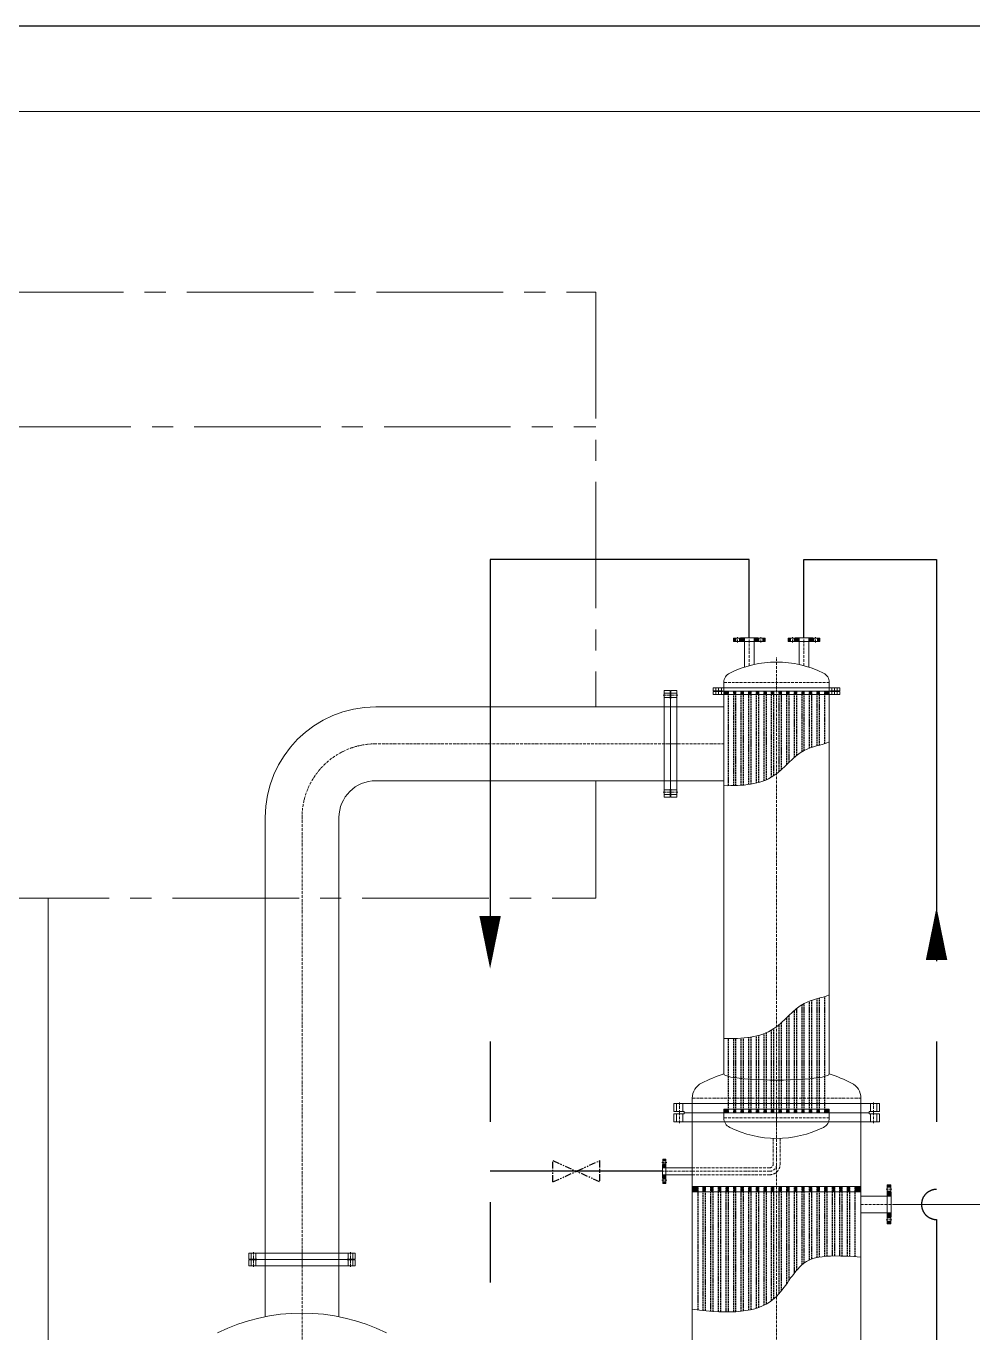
# Model space of a CAD drawing. Header units: millimetres. Extents: x 246160 to 561497, y -257273 to -154225.
# Drawn here: x 259084 to 263573, y -160424 to -154225 of the extents above; entities that cross this region are included whole.
import ezdxf

# ---------------------------------------------------------------- set-up
doc = ezdxf.new("R2010")
doc.units = ezdxf.units.MM
for name, pattern in [('ACAD_ISO02W100', [11, 8, -3]), ('ACAD_ISO10W100', [18.7, 12, -3, 0.7, -3]), ('ACAD_ISO12W100', [22.4, 12, -3, 0.7, -3, 0.7, -3]), ('CENTER2', [1.125, 0.75, -0.125, 0.125, -0.125]), ('PHANTOM', [63.5, 31.75, -6.35, 6.35, -6.35, 6.35, -6.35])]:
    doc.linetypes.add(name, pattern=pattern)
for name, color, linetype, lineweight in [('中心线', 1, 'ACAD_ISO10W100', 18), ('二次蒸汽', 20, 'CENTER2', 15), ('冷却水管线', 4, 'Continuous', 15), ('双点划线', 3, 'ACAD_ISO12W100', 18), ('图层3', 4, 'ACAD_ISO02W100', 25), ('外围线', 5, 'Continuous', 5), ('物料线路', 40, 'PHANTOM', 25), ('细实线', 7, 'Continuous', 18)]:
    doc.layers.add(name, color=color, linetype=linetype, lineweight=lineweight)

msp = doc.modelspace()

# ---------------------------------------------------------------- hatches: boundary and pattern name
at = {"layer": '双点划线'}
h = msp.add_hatch(dxfattribs=at)
h.set_pattern_fill('ANSI31', color=256, style=0)
h.set_pattern_definition([(315, (-12567.2106, -276608.808), (-2.24506403, -2.24506403), [])])
h.paths.add_polyline_path([(262413.9, -157379.9), (262413.9, -157395.9), (262392.4, -157395.9), (262392.4, -157379.9)])
h.paths.add_polyline_path([(262449.9, -157395.9), (262438.9, -157395.9), (262438.9, -157379.9), (262449.9, -157379.9)])
h.paths.add_polyline_path([(262474.9, -157379.9), (262485.9, -157379.9), (262485.9, -157395.9), (262474.9, -157395.9)])
h.paths.add_polyline_path([(262521.9, -157395.9), (262510.9, -157395.9), (262510.9, -157379.9), (262521.9, -157379.9)])
h.paths.add_polyline_path([(262546.9, -157379.9), (262557.9, -157379.9), (262557.9, -157395.9), (262546.9, -157395.9)])
h.paths.add_polyline_path([(262582.9, -157379.9), (262593.9, -157379.9), (262593.9, -157395.9), (262582.9, -157395.9)])
h.paths.add_polyline_path([(262618.9, -157379.9), (262629.9, -157379.9), (262629.9, -157395.9), (262618.9, -157395.9)])
h.paths.add_polyline_path([(262665.9, -157395.9), (262654.9, -157395.9), (262654.9, -157379.9), (262665.9, -157379.9)])
h.paths.add_polyline_path([(262690.9, -157379.9), (262701.9, -157379.9), (262701.9, -157395.9), (262690.9, -157395.9)])
h.paths.add_polyline_path([(262737.9, -157395.9), (262726.9, -157395.9), (262726.9, -157379.9), (262737.9, -157379.9)])
h.paths.add_polyline_path([(262773.9, -157395.9), (262762.9, -157395.9), (262762.9, -157379.9), (262773.9, -157379.9)])
h.paths.add_polyline_path([(262798.9, -157379.9), (262809.9, -157379.9), (262809.9, -157395.9), (262798.9, -157395.9)])
h.paths.add_polyline_path([(262834.9, -157379.9), (262845.9, -157379.9), (262845.9, -157395.9), (262834.9, -157395.9)])
h.paths.add_polyline_path([(262870.9, -157379.9), (262892.4, -157379.9), (262892.4, -157395.9), (262870.9, -157395.9)])
h = msp.add_hatch(dxfattribs=at)
h.set_pattern_fill('ANSI31', color=256, style=0)
h.set_pattern_definition([(45, (-12567.2106, -40151.0825), (-2.24506403, 2.24506403), [])])
h.paths.add_polyline_path([(262413.9, -159379.9), (262413.9, -159363.9), (262392.4, -159363.9), (262392.4, -159379.9)])
h.paths.add_polyline_path([(262449.9, -159363.9), (262438.9, -159363.9), (262438.9, -159379.9), (262449.9, -159379.9)])
h.paths.add_polyline_path([(262474.9, -159379.9), (262485.9, -159379.9), (262485.9, -159363.9), (262474.9, -159363.9)])
h.paths.add_polyline_path([(262521.9, -159363.9), (262510.9, -159363.9), (262510.9, -159379.9), (262521.9, -159379.9)])
h.paths.add_polyline_path([(262546.9, -159379.9), (262557.9, -159379.9), (262557.9, -159363.9), (262546.9, -159363.9)])
h.paths.add_polyline_path([(262582.9, -159379.9), (262593.9, -159379.9), (262593.9, -159363.9), (262582.9, -159363.9)])
h.paths.add_polyline_path([(262618.9, -159379.9), (262629.9, -159379.9), (262629.9, -159363.9), (262618.9, -159363.9)])
h.paths.add_polyline_path([(262665.9, -159363.9), (262654.9, -159363.9), (262654.9, -159379.9), (262665.9, -159379.9)])
h.paths.add_polyline_path([(262690.9, -159379.9), (262701.9, -159379.9), (262701.9, -159363.9), (262690.9, -159363.9)])
h.paths.add_polyline_path([(262737.9, -159363.9), (262726.9, -159363.9), (262726.9, -159379.9), (262737.9, -159379.9)])
h.paths.add_polyline_path([(262773.9, -159363.9), (262762.9, -159363.9), (262762.9, -159379.9), (262773.9, -159379.9)])
h.paths.add_polyline_path([(262798.9, -159379.9), (262809.9, -159379.9), (262809.9, -159363.9), (262798.9, -159363.9)])
h.paths.add_polyline_path([(262834.9, -159379.9), (262845.9, -159379.9), (262845.9, -159363.9), (262834.9, -159363.9)])
h.paths.add_polyline_path([(262870.9, -159379.9), (262892.4, -159379.9), (262892.4, -159363.9), (262870.9, -159363.9)])
h = msp.add_hatch(dxfattribs=at)
h.set_pattern_fill('ANSI31', color=256, style=0)
h.set_pattern_definition([(45, (-12567.2106, -37345.1792), (-2.24506403, 2.24506403), [])])
h.paths.add_polyline_path([(262269.9, -159729.9), (262242.4, -159729.9), (262242.4, -159754.9), (262269.9, -159754.9)])
h.paths.add_polyline_path([(262305.9, -159729.9), (262294.9, -159729.9), (262294.9, -159754.9), (262305.9, -159754.9)])
h.paths.add_polyline_path([(262341.9, -159729.9), (262330.9, -159729.9), (262330.9, -159754.9), (262341.9, -159754.9)])
h.paths.add_polyline_path([(262377.9, -159729.9), (262366.9, -159729.9), (262366.9, -159754.9), (262377.9, -159754.9)])
h.paths.add_polyline_path([(262413.9, -159729.9), (262402.9, -159729.9), (262402.9, -159754.9), (262413.9, -159754.9)])
h.paths.add_polyline_path([(262449.9, -159729.9), (262438.9, -159729.9), (262438.9, -159754.9), (262449.9, -159754.9)])
h.paths.add_polyline_path([(262485.9, -159729.9), (262474.9, -159729.9), (262474.9, -159754.9), (262485.9, -159754.9)])
h.paths.add_polyline_path([(262521.9, -159729.9), (262510.9, -159729.9), (262510.9, -159754.9), (262521.9, -159754.9)])
h.paths.add_polyline_path([(262557.9, -159729.9), (262546.9, -159729.9), (262546.9, -159754.9), (262557.9, -159754.9)])
h.paths.add_polyline_path([(262593.9, -159729.9), (262582.9, -159729.9), (262582.9, -159754.9), (262593.9, -159754.9)])
h.paths.add_polyline_path([(262629.9, -159729.9), (262618.9, -159729.9), (262618.9, -159754.9), (262629.9, -159754.9)])
h.paths.add_polyline_path([(262665.9, -159729.9), (262654.9, -159729.9), (262654.9, -159754.9), (262665.9, -159754.9)])
h.paths.add_polyline_path([(262701.9, -159729.9), (262690.9, -159729.9), (262690.9, -159754.9), (262701.9, -159754.9)])
h.paths.add_polyline_path([(262737.9, -159729.9), (262726.9, -159729.9), (262726.9, -159754.9), (262737.9, -159754.9)])
h.paths.add_polyline_path([(262773.9, -159729.9), (262762.9, -159729.9), (262762.9, -159754.9), (262773.9, -159754.9)])
h.paths.add_polyline_path([(262809.9, -159729.9), (262798.9, -159729.9), (262798.9, -159754.9), (262809.9, -159754.9)])
h.paths.add_polyline_path([(262845.9, -159729.9), (262834.9, -159729.9), (262834.9, -159754.9), (262845.9, -159754.9)])
h.paths.add_polyline_path([(262881.9, -159729.9), (262870.9, -159729.9), (262870.9, -159754.9), (262881.9, -159754.9)])
h.paths.add_polyline_path([(262917.9, -159729.9), (262906.9, -159729.9), (262906.9, -159754.9), (262917.9, -159754.9)])
h.paths.add_polyline_path([(262953.9, -159729.9), (262942.9, -159729.9), (262942.9, -159754.9), (262953.9, -159754.9)])
h.paths.add_polyline_path([(262989.9, -159729.9), (262978.9, -159729.9), (262978.9, -159754.9), (262989.9, -159754.9)])
h.paths.add_polyline_path([(263042.4, -159729.9), (263014.9, -159729.9), (263014.9, -159754.9), (263042.4, -159754.9)])
at = {"layer": '细实线', "linetype": 'Continuous'}
h = msp.add_hatch(dxfattribs=at)
h.set_pattern_fill('_USER', scale=3, angle=-135, style=0, pattern_type=0)
h.set_pattern_definition([(315, (-9665.4307, -280922.156), (-2.121320344, -2.121320344), [])])
h.paths.add_polyline_path([(262437.6, -157144.7), (262437.6, -157128.7), (262448.6, -157128.7), (262448.6, -157144.7)])
h.paths.add_polyline_path([(262587.6, -157144.7), (262587.6, -157128.7), (262576.6, -157128.7), (262576.6, -157144.7)])
h.paths.add_polyline_path([(262489.6, -157144.7), (262489.6, -157126.7), (262470.6, -157126.7), (262470.6, -157128.7), (262466.6, -157128.7), (262466.6, -157144.7)])
h.paths.add_polyline_path([(262535.6, -157144.7), (262535.6, -157126.7), (262554.6, -157126.7), (262554.6, -157128.7), (262558.6, -157128.7), (262558.6, -157144.7)])
h = msp.add_hatch(dxfattribs=at)
h.set_pattern_fill('_USER', scale=3, angle=-135, style=0, pattern_type=0)
h.set_pattern_definition([(225, (534950.2695, -280922.156), (2.121320344, -2.121320344), [])])
h.paths.add_polyline_path([(262847.2, -157144.7), (262847.2, -157128.7), (262836.2, -157128.7), (262836.2, -157144.7)])
h.paths.add_polyline_path([(262697.2, -157144.7), (262697.2, -157128.7), (262708.2, -157128.7), (262708.2, -157144.7)])
h.paths.add_polyline_path([(262795.2, -157144.7), (262795.2, -157126.7), (262814.2, -157126.7), (262814.2, -157128.7), (262818.2, -157128.7), (262818.2, -157144.7)])
h.paths.add_polyline_path([(262749.2, -157144.7), (262749.2, -157126.7), (262730.2, -157126.7), (262730.2, -157128.7), (262726.2, -157128.7), (262726.2, -157144.7)])
h = msp.add_hatch(dxfattribs=at)
h.set_pattern_fill('_USER', scale=3, angle=-45, style=0, pattern_type=0)
h.set_pattern_definition([(315, (383307.4748, 116182.349), (2.121320344, 2.121320344), [])])
h.paths.add_polyline_path([(262117.4, -159600.4), (262103.4, -159600.4), (262103.4, -159608.4), (262117.4, -159608.4)])
h.paths.add_polyline_path([(262117.4, -159715.4), (262103.4, -159715.4), (262103.4, -159707.4), (262117.4, -159707.4)])
h.paths.add_polyline_path([(262117.4, -159641.4), (262101.4, -159641.4), (262101.4, -159625.4), (262103.4, -159625.4), (262103.4, -159622.4), (262117.4, -159622.4)])
h.paths.add_polyline_path([(262117.4, -159674.4), (262101.4, -159674.4), (262101.4, -159690.4), (262103.4, -159690.4), (262103.4, -159693.4), (262117.4, -159693.4)])
h = msp.add_hatch(dxfattribs=at)
h.set_pattern_fill('_USER', scale=3, angle=-45, style=0, pattern_type=0)
h.set_pattern_definition([(135, (140210.1776, -435708.1866), (-2.121320344, -2.121320344), [])])
h.paths.add_polyline_path([(263166.3, -159907.7), (263184.3, -159907.7), (263184.3, -159896.7), (263166.3, -159896.7)])
h.paths.add_polyline_path([(263166.3, -159722.7), (263184.3, -159722.7), (263184.3, -159733.7), (263166.3, -159733.7)])
h.paths.add_polyline_path([(263166.3, -159854.2), (263186.3, -159854.2), (263186.3, -159874.2), (263184.3, -159874.2), (263184.3, -159878.7), (263166.3, -159878.7)])
h.paths.add_polyline_path([(263166.3, -159776.2), (263186.3, -159776.2), (263186.3, -159756.2), (263184.3, -159756.2), (263184.3, -159751.7), (263166.3, -159751.7)])

# ---------------------------------------------------------------- linework, layer by layer
at = {"layer": '中心线'}
for p, q in [((262642.4, -162566), (262642.4, -157220.1)), ((262392.4, -157629.9), (260742.2, -157629.9)), ((260392.2, -162679.9), (260392.2, -157979.9)), ((260392.2, -162679.9), (260392.2, -157979.9)), ((262625.9, -159624.9), (262625.9, -159501.6)), ((262658.9, -159624.9), (262658.9, -159501.6)), ((262242.4, -159641.4), (262609.4, -159641.4)), ((262242.4, -159657.9), (262609.4, -159657.9)), ((262242.4, -159674.4), (262609.4, -159674.4))]:
    msp.add_line(p, q, dxfattribs=at)
for centre, radius, start, end in [((260742.2, -157979.9), 350, 90, 180), ((262609.4, -159624.9), 16.5, 270, 0), ((262609.4, -159624.9), 33, 270, 0), ((262609.4, -159624.9), 49.5, 270, 0)]:
    msp.add_arc(centre, radius, start, end, dxfattribs=at)
at = {"layer": '二次蒸汽', "ltscale": 800}
for p, q in [((255345.9, -155487.2), (261785, -155487.2)), ((261785, -155487.2), (261785, -157454.9)), ((258981.3, -156125.6), (261785, -156125.6)), ((261785, -157804.9), (261785, -158362.1)), ((255278.1, -158362.1), (261785, -158362.1))]:
    msp.add_line(p, q, dxfattribs=at)
at = {"layer": '冷却水管线', "lineweight": 30}
msp.add_line((268857, -154225.4), (246160.4, -154225.4), dxfattribs=at)
at = {"layer": '冷却水管线', "ltscale": 80}
msp.add_line((265007.4, -159815.2), (263194.3, -159815.2), dxfattribs=at)
at = {"layer": '图层3'}
for p, q in [((262413.9, -157828.4), (262413.9, -157379.9)), ((262438.9, -157828.1), (262438.9, -157379.9)), ((262449.9, -157827.8), (262449.9, -157379.9)), ((262474.9, -157826.5), (262474.9, -157379.9)), ((262485.9, -157825.6), (262485.9, -157379.9)), ((262510.9, -157822.7), (262510.9, -157379.9)), ((262521.9, -157821), (262521.9, -157379.9)), ((262546.9, -157816), (262546.9, -157379.9)), ((262557.9, -157813.2), (262557.9, -157379.9)), ((262582.9, -157805), (262582.9, -157379.9)), ((262593.9, -157800.5), (262593.9, -157379.9)), ((262618.9, -157787.8), (262618.9, -157379.9)), ((262629.9, -157780.9), (262629.9, -157379.9)), ((262654.9, -157761.8), (262654.9, -157379.9)), ((262665.9, -157752.1), (262665.9, -157379.9)), ((262690.9, -157728.4), (262690.9, -157379.9)), ((262701.9, -157717.7), (262701.9, -157379.9)), ((262726.9, -157694.7), (262726.9, -157379.9)), ((262737.9, -157685.5), (262737.9, -157379.9)), ((262762.9, -157667.8), (262762.9, -157379.9)), ((262773.9, -157661.6), (262773.9, -157379.9)), ((262798.9, -157650.7), (262798.9, -157379.9)), ((262809.9, -157646.8), (262809.9, -157379.9)), ((262834.9, -157639.2), (262834.9, -157379.9)), ((262845.9, -157636.1), (262845.9, -157379.9)), ((262870.9, -157628.6), (262870.9, -157379.9)), ((262762.9, -159379.9), (262762.9, -158867.9)), ((262773.9, -159379.9), (262773.9, -158861.7)), ((262798.9, -159379.9), (262798.9, -158850.8)), ((262809.9, -159379.9), (262809.9, -158846.9)), ((262834.9, -159379.9), (262834.9, -158839.3)), ((262845.9, -159379.9), (262845.9, -158836.2)), ((262870.9, -159379.9), (262870.9, -158828.7)), ((262690.9, -159379.9), (262690.9, -158928.4)), ((262701.9, -159379.9), (262701.9, -158917.8)), ((262726.9, -159379.9), (262726.9, -158894.8)), ((262737.9, -159379.9), (262737.9, -158885.6)), ((262593.9, -159379.9), (262593.9, -159000.6)), ((262618.9, -159379.9), (262618.9, -158987.9)), ((262629.9, -159379.9), (262629.9, -158981)), ((262654.9, -159379.9), (262654.9, -158961.9)), ((262665.9, -159379.9), (262665.9, -158952.2)), ((262413.9, -159379.9), (262413.9, -159028.5)), ((262438.9, -159379.9), (262438.9, -159028.2)), ((262449.9, -159379.9), (262449.9, -159027.9)), ((262474.9, -159379.9), (262474.9, -159026.5)), ((262485.9, -159379.9), (262485.9, -159025.7)), ((262510.9, -159379.9), (262510.9, -159022.8)), ((262521.9, -159379.9), (262521.9, -159021.1)), ((262546.9, -159379.9), (262546.9, -159016.1)), ((262557.9, -159379.9), (262557.9, -159013.2)), ((262582.9, -159379.9), (262582.9, -159005.1)), ((262269.9, -160315.6), (262269.9, -159729.9)), ((262294.9, -160318.6), (262294.9, -159729.9)), ((262305.9, -160319.8), (262305.9, -159729.9)), ((262330.9, -160322.1), (262330.9, -159729.9)), ((262341.9, -160322.9), (262341.9, -159729.9)), ((262366.9, -160324.4), (262366.9, -159729.9)), ((262377.9, -160324.9), (262377.9, -159729.9)), ((262402.9, -160325.4), (262402.9, -159729.9)), ((262413.9, -160325.4), (262413.9, -159729.9)), ((262438.9, -160324.7), (262438.9, -159729.9)), ((262449.9, -160324.1), (262449.9, -159729.9)), ((262474.9, -160321.9), (262474.9, -159729.9)), ((262485.9, -160320.5), (262485.9, -159729.9)), ((262510.9, -160316.3), (262510.9, -159729.9)), ((262521.9, -160314), (262521.9, -159729.9)), ((262546.9, -160307.2), (262546.9, -159729.9)), ((262557.9, -160303.5), (262557.9, -159729.9)), ((262582.9, -160293), (262582.9, -159729.9)), ((262593.9, -160287.3), (262593.9, -159729.9)), ((262618.9, -160271.1), (262618.9, -159729.9)), ((262629.9, -160262.2), (262629.9, -159729.9)), ((262654.9, -160237), (262654.9, -159729.9)), ((262665.9, -160223.8), (262665.9, -159729.9)), ((262690.9, -160189.9), (262690.9, -159729.9)), ((262701.9, -160174.2), (262701.9, -159729.9)), ((262726.9, -160140.3), (262726.9, -159729.9)), ((262737.9, -160126.9), (262737.9, -159729.9)), ((262762.9, -160101.5), (262762.9, -159729.9)), ((262773.9, -160092.6), (262773.9, -159729.9)), ((262798.9, -160078), (262798.9, -159729.9)), ((262809.9, -160073.7), (262809.9, -159729.9)), ((262834.9, -160066.9), (262834.9, -159729.9)), ((262845.9, -160064.9), (262845.9, -159729.9)), ((262870.9, -160061.7), (262870.9, -159729.9)), ((262881.9, -160060.9), (262881.9, -159729.9)), ((262906.9, -160059.7), (262906.9, -159729.9)), ((262917.9, -160059.5), (262917.9, -159729.9)), ((262942.9, -160059.7), (262942.9, -159729.9)), ((262953.9, -160059.9), (262953.9, -159729.9)), ((262978.9, -160060.9), (262978.9, -159729.9)), ((262989.9, -160061.4), (262989.9, -159729.9)), ((263014.9, -160063), (263014.9, -159729.9))]:
    msp.add_line(p, q, dxfattribs=at)
at = {"layer": '外围线'}
msp.add_line((268452.7, -154629.9), (247606.8, -154629.9), dxfattribs=at)
at = {"layer": '物料线路', "ltscale": 60}
for p, q in [((262512.6, -156756.3), (261284, -156756.3)), ((261284, -156756.3), (261284, -161942)), ((262512.6, -157126.7), (262512.6, -156756.3)), ((262772.2, -157126.7), (262772.2, -156756.3)), ((262772.2, -156756.3), (263400.9, -156756.3)), ((263400.9, -156756.3), (263400.9, -159743.8)), ((262101.4, -159657.9), (261284, -159657.9)), ((263400.9, -159886.7), (263400.9, -164652))]:
    msp.add_line(p, q, dxfattribs=at)
at = {"layer": '物料线路'}
msp.add_line((261582, -159708.5), (261803.4, -159607.4), dxfattribs=at)
at = {"layer": '物料线路', "ltscale": 60}
for points in [[(263400.9, -158655.5, 101.7, 0.0508, 0), (263400.9, -158405.5, 0.0508, 0.0508, 0)], [(261284, -158446.5, 101.7, 0.0508, 0), (261284, -158696.5, 0.0508, 0.0508, 0)]]:
    msp.add_lwpolyline(points, format="xyseb", dxfattribs=at)
at = {"layer": '物料线路'}
for points in [[(261582, -159708.5), (261582, -159607.4), (261692.7, -159657.9)], [(261803.4, -159607.4), (261803.4, -159708.5), (261692.7, -159657.9)]]:
    msp.add_lwpolyline(points, dxfattribs=at)
at = {"layer": '物料线路', "ltscale": 60}
msp.add_arc((263400.9, -159815.2), 71.4, 90, 270, dxfattribs=at)
at = {"layer": '细实线'}
for p, q in [((262437.6, -157144.7), (262437.6, -157128.7)), ((262437.6, -157128.7), (262470.6, -157128.7)), ((262448.6, -157144.7), (262448.6, -157128.7)), ((262466.6, -157144.7), (262466.6, -157128.7)), ((262470.6, -157128.7), (262470.6, -157126.7)), ((262470.6, -157126.7), (262554.6, -157126.7)), ((262489.6, -157266), (262489.6, -157126.7)), ((262535.6, -157253.6), (262535.6, -157126.7)), ((262554.6, -157126.7), (262554.6, -157128.7)), ((262587.6, -157128.7), (262554.6, -157128.7)), ((262558.6, -157144.7), (262558.6, -157128.7)), ((262576.6, -157144.7), (262576.6, -157128.7)), ((262587.6, -157144.7), (262587.6, -157128.7)), ((262697.2, -157144.7), (262697.2, -157128.7)), ((262697.2, -157128.7), (262730.2, -157128.7)), ((262708.2, -157144.7), (262708.2, -157128.7)), ((262726.2, -157144.7), (262726.2, -157128.7)), ((262814.2, -157126.7), (262730.2, -157126.7)), ((262730.2, -157126.7), (262730.2, -157128.7)), ((262749.2, -157253.6), (262749.2, -157126.7)), ((262795.2, -157266), (262795.2, -157126.7)), ((262814.2, -157128.7), (262814.2, -157126.7)), ((262847.2, -157128.7), (262814.2, -157128.7)), ((262818.2, -157144.7), (262818.2, -157128.7)), ((262836.2, -157144.7), (262836.2, -157128.7)), ((262847.2, -157144.7), (262847.2, -157128.7)), ((262437.6, -157144.7), (262587.6, -157144.7)), ((262847.2, -157144.7), (262697.2, -157144.7)), ((262109.5, -157377.4), (262137.5, -157377.4)), ((262109.5, -157377.4), (262109.5, -157882.4)), ((262109.5, -157388.9), (262137.5, -157388.9)), ((262137.5, -157377.4), (262137.5, -157415.4)), ((262169.5, -157377.4), (262141.5, -157377.4)), ((262141.5, -157377.4), (262141.5, -157415.4)), ((262169.5, -157388.9), (262141.5, -157388.9)), ((262169.5, -157377.4), (262169.5, -157882.4)), ((262342.4, -157363.9), (262342.4, -157377.9)), ((262392.4, -157363.9), (262342.4, -157363.9)), ((262342.4, -157377.9), (262386.4, -157377.9)), ((262342.4, -157395.9), (262342.4, -157381.9)), ((262342.4, -157381.9), (262386.4, -157381.9)), ((262354.4, -157363.9), (262354.4, -157377.9)), ((262354.4, -157395.9), (262354.4, -157381.9)), ((262380.4, -157363.9), (262380.4, -157377.9)), ((262380.4, -157395.9), (262380.4, -157381.9)), ((262386.4, -157377.9), (262386.4, -157379.9)), ((262386.4, -157379.9), (262898.4, -157379.9)), ((262386.4, -157381.9), (262386.4, -157379.9)), ((262386.4, -157379.9), (262898.4, -157379.9)), ((262392.4, -157363.9), (262392.4, -157338.9)), ((262892.4, -157363.9), (262392.4, -157363.9)), ((262892.4, -157363.9), (262392.4, -157363.9)), ((262392.4, -157379.9), (262392.4, -157363.9)), ((262392.4, -157379.9), (262892.4, -157379.9)), ((262392.4, -157379.9), (262392.4, -159196)), ((262892.4, -157363.9), (262892.4, -157338.9)), ((262892.4, -157363.9), (262942.4, -157363.9)), ((262892.4, -157379.9), (262892.4, -157363.9)), ((262892.4, -157379.9), (262892.4, -159196)), ((262898.4, -157379.9), (262898.4, -157377.9)), ((262942.4, -157377.9), (262898.4, -157377.9)), ((262898.4, -157379.9), (262898.4, -157381.9)), ((262942.4, -157381.9), (262898.4, -157381.9)), ((262904.4, -157363.9), (262904.4, -157377.9)), ((262904.4, -157395.9), (262904.4, -157381.9)), ((262930.4, -157363.9), (262930.4, -157377.9)), ((262930.4, -157395.9), (262930.4, -157381.9)), ((262942.4, -157363.9), (262942.4, -157377.9)), ((262942.4, -157395.9), (262942.4, -157381.9)), ((262109.5, -157410.9), (262137.5, -157410.9)), ((262137.5, -157415.4), (262139.5, -157415.4)), ((262141.5, -157415.4), (262139.5, -157415.4)), ((262139.5, -157415.4), (262139.5, -157844.4)), ((262139.5, -157415.4), (262139.5, -157844.4)), ((262169.5, -157410.9), (262141.5, -157410.9)), ((262392.4, -157395.9), (262342.4, -157395.9)), ((262892.4, -157395.9), (262392.4, -157395.9)), ((262892.4, -157395.9), (262942.4, -157395.9)), ((260742.2, -157454.9), (262392.4, -157454.9)), ((262392.4, -157804.9), (260742.2, -157804.9)), ((262109.5, -157848.9), (262137.5, -157848.9)), ((262109.5, -157870.9), (262137.5, -157870.9)), ((262109.5, -157882.4), (262137.5, -157882.4)), ((262139.5, -157844.4), (262137.5, -157844.4)), ((262137.5, -157882.4), (262137.5, -157844.4)), ((262139.5, -157844.4), (262141.5, -157844.4)), ((262141.5, -157882.4), (262141.5, -157844.4)), ((262169.5, -157848.9), (262141.5, -157848.9)), ((262169.5, -157870.9), (262141.5, -157870.9)), ((262169.5, -157882.4), (262141.5, -157882.4)), ((260217.2, -160347.7), (260217.2, -157979.9)), ((260567.2, -160347.7), (260567.2, -157979.9)), ((259188.4, -161818.5), (259188.4, -158362.1)), ((262242.4, -159335.9), (262242.4, -159310.9)), ((263042.4, -159335.9), (263042.4, -159310.9)), ((262154.9, -159335.9), (262154.9, -159374.9)), ((262154.9, -159335.9), (263129.9, -159335.9)), ((262154.9, -159374.9), (262203.4, -159374.9)), ((262167.4, -159335.9), (262167.4, -159374.9)), ((262197.4, -159335.9), (262197.4, -159374.9)), ((262203.4, -159374.9), (262203.4, -159379.9)), ((263042.4, -159335.9), (262242.4, -159335.9)), ((262242.4, -159379.9), (262242.4, -159335.9)), ((262892.4, -159363.9), (262392.4, -159363.9)), ((262392.4, -159379.9), (262392.4, -159363.9)), ((262892.4, -159379.9), (262892.4, -159363.9)), ((263042.4, -159379.9), (263042.4, -159335.9)), ((263081.4, -159379.9), (263081.4, -159374.9)), ((263129.9, -159374.9), (263081.4, -159374.9)), ((263087.4, -159335.9), (263087.4, -159374.9)), ((263117.4, -159335.9), (263117.4, -159374.9)), ((263129.9, -159335.9), (263129.9, -159374.9)), ((262154.9, -159423.9), (262154.9, -159384.9)), ((262154.9, -159384.9), (262203.4, -159384.9)), ((262154.9, -159423.9), (263129.9, -159423.9)), ((262167.4, -159423.9), (262167.4, -159384.9)), ((262197.4, -159423.9), (262197.4, -159384.9)), ((262203.4, -159379.9), (263081.4, -159379.9)), ((262203.4, -159384.9), (262203.4, -159379.9)), ((262203.4, -159379.9), (263081.4, -159379.9)), ((262242.4, -159729.9), (262242.4, -159379.9)), ((262242.4, -159379.9), (263042.4, -159379.9)), ((262392.4, -159379.9), (262892.4, -159379.9)), ((262892.4, -159379.9), (262392.4, -159379.9)), ((262392.4, -159379.9), (262392.4, -159404.9)), ((262892.4, -159379.9), (262892.4, -159404.9)), ((263042.4, -159729.9), (263042.4, -159379.9)), ((263081.4, -159379.9), (263081.4, -159384.9)), ((263129.9, -159384.9), (263081.4, -159384.9)), ((263087.4, -159423.9), (263087.4, -159384.9)), ((263117.4, -159423.9), (263117.4, -159384.9)), ((263129.9, -159423.9), (263129.9, -159384.9)), ((262117.4, -159600.4), (262103.4, -159600.4)), ((262103.4, -159600.4), (262103.4, -159625.4)), ((262117.4, -159608.4), (262103.4, -159608.4)), ((262117.4, -159622.4), (262103.4, -159622.4)), ((262117.4, -159600.4), (262117.4, -159715.4)), ((262103.4, -159625.4), (262101.4, -159625.4)), ((262101.4, -159625.4), (262101.4, -159690.4)), ((262242.4, -159641.4), (262101.4, -159641.4)), ((262242.4, -159674.4), (262101.4, -159674.4)), ((262101.4, -159690.4), (262103.4, -159690.4)), ((262103.4, -159715.4), (262103.4, -159690.4)), ((262117.4, -159693.4), (262103.4, -159693.4)), ((262117.4, -159707.4), (262103.4, -159707.4)), ((262117.4, -159715.4), (262103.4, -159715.4)), ((262242.4, -159729.9), (263042.4, -159729.9)), ((262242.4, -159729.9), (262242.4, -161729.9)), ((263042.4, -159729.9), (263042.4, -161729.9)), ((263166.3, -159722.7), (263184.3, -159722.7)), ((263166.3, -159907.7), (263166.3, -159722.7)), ((263166.3, -159733.7), (263184.3, -159733.7)), ((263184.3, -159722.7), (263184.3, -159756.2)), ((262242.4, -159754.9), (263042.4, -159754.9)), ((263042.4, -159776.2), (263186.3, -159776.2)), ((263166.3, -159751.7), (263184.3, -159751.7)), ((263186.3, -159756.2), (263184.3, -159756.2)), ((263186.3, -159874.2), (263186.3, -159756.2)), ((263042.4, -159854.2), (263186.3, -159854.2)), ((263166.3, -159878.7), (263184.3, -159878.7)), ((263166.3, -159896.7), (263184.3, -159896.7)), ((263166.3, -159907.7), (263184.3, -159907.7)), ((263184.3, -159907.7), (263184.3, -159874.2)), ((263184.3, -159874.2), (263186.3, -159874.2)), ((260139.7, -160046.1), (260139.7, -160074.1)), ((260139.7, -160046.1), (260644.7, -160046.1)), ((260151.2, -160046.1), (260151.2, -160074.1)), ((260173.2, -160046.1), (260173.2, -160074.1)), ((260611.2, -160046.1), (260611.2, -160074.1)), ((260633.2, -160046.1), (260633.2, -160074.1)), ((260644.7, -160046.1), (260644.7, -160074.1)), ((260139.7, -160074.1), (260177.7, -160074.1)), ((260139.7, -160106.1), (260139.7, -160078.1)), ((260139.7, -160078.1), (260177.7, -160078.1)), ((260139.7, -160106.1), (260644.7, -160106.1)), ((260151.2, -160106.1), (260151.2, -160078.1)), ((260173.2, -160106.1), (260173.2, -160078.1)), ((260177.7, -160074.1), (260177.7, -160076.1)), ((260177.7, -160076.1), (260606.7, -160076.1)), ((260177.7, -160078.1), (260177.7, -160076.1)), ((260177.7, -160076.1), (260606.7, -160076.1)), ((260606.7, -160076.1), (260606.7, -160074.1)), ((260644.7, -160074.1), (260606.7, -160074.1)), ((260606.7, -160076.1), (260606.7, -160078.1)), ((260644.7, -160078.1), (260606.7, -160078.1)), ((260611.2, -160106.1), (260611.2, -160078.1)), ((260633.2, -160106.1), (260633.2, -160078.1)), ((260644.7, -160106.1), (260644.7, -160078.1))]:
    msp.add_line(p, q, dxfattribs=at)
at = {"layer": '细实线', "color": 1, "linetype": 'ACAD_ISO10W100'}
for p, q in [((262457.6, -157149.7), (262457.6, -157123.7)), ((262512.6, -157259.2), (262512.6, -157126.7)), ((262567.6, -157149.7), (262567.6, -157123.7)), ((262717.2, -157149.7), (262717.2, -157123.7)), ((262772.2, -157259.2), (262772.2, -157126.7)), ((262827.2, -157149.7), (262827.2, -157123.7)), ((262367.4, -157363.9), (262367.4, -157382.9)), ((262367.4, -157395.9), (262367.4, -157376.9)), ((262892.4, -157338.9), (262392.4, -157338.9)), ((262642.4, -157335.9), (262642.4, -157387.9)), ((262642.4, -157423.9), (262642.4, -157371.9)), ((262917.4, -157363.9), (262917.4, -157382.9)), ((262917.4, -157395.9), (262917.4, -157376.9)), ((262104.5, -157399.9), (262142.5, -157399.9)), ((262174.5, -157399.9), (262136.5, -157399.9)), ((262103.5, -157629.9), (262147.5, -157629.9)), ((262175.5, -157629.9), (262131.5, -157629.9)), ((262104.5, -157859.9), (262142.5, -157859.9)), ((262174.5, -157859.9), (262136.5, -157859.9)), ((263042.4, -159310.9), (262242.4, -159310.9)), ((262182.4, -159330.9), (262182.4, -159379.9)), ((262642.4, -159329.9), (262642.4, -159384.9)), ((262642.4, -159429.9), (262642.4, -159374.9)), ((263102.4, -159330.9), (263102.4, -159379.9)), ((262182.4, -159428.9), (262182.4, -159379.9)), ((262892.4, -159404.9), (262392.4, -159404.9)), ((263102.4, -159428.9), (263102.4, -159379.9)), ((262122.4, -159615.4), (262098.4, -159615.4)), ((262242.4, -159657.9), (262093.4, -159657.9)), ((262122.4, -159700.4), (262098.4, -159700.4)), ((263161.3, -159742.7), (263189.3, -159742.7)), ((263042.4, -159815.2), (263194.3, -159815.2)), ((263161.3, -159887.7), (263189.3, -159887.7)), ((260162.2, -160041.1), (260162.2, -160079.1)), ((260392.2, -160040.1), (260392.2, -160084.1)), ((260622.2, -160041.1), (260622.2, -160079.1)), ((260162.2, -160111.1), (260162.2, -160073.1)), ((260392.2, -160112.1), (260392.2, -160068.1)), ((260622.2, -160111.1), (260622.2, -160073.1))]:
    msp.add_line(p, q, dxfattribs=at)
at = {"layer": '细实线'}
for centre, radius, start, end in [((262642.4, -157742.1), 500, 63.6122, 116.3878), ((262442.4, -157338.9), 50, 116.3878, 180), ((262842.4, -157338.9), 50, 0, 63.6122), ((260742.2, -157979.9), 525, 90, 180), ((260742.2, -157979.9), 175, 90, 180), ((262322.4, -159310.9), 80, 116.3878, 180), ((262642.4, -159955.9), 800, 108.20996, 116.3878), ((262642.4, -159955.9), 800, 63.6122, 71.79004), ((262962.4, -159310.9), 80, 0, 63.6122), ((262442.4, -159404.9), 50, 180, 243.6122), ((262842.4, -159404.9), 50, 296.3878, 0), ((262642.4, -159001.8), 500, 243.6122, 296.3878), ((260392.2, -161230.5), 900, 63.6122, 116.3878)]:
    msp.add_arc(centre, radius, start, end, dxfattribs=at)
msp.add_ellipse((262642.4, -159196), major_axis=(-250, 0), ratio=0.116442, start_param=0, end_param=3.141593, dxfattribs=at)
for points in [[(262392.4, -157828.4), (262479.5, -157829.2), (262629.1, -157821.8), (262745.6, -157651.7), (262853.7, -157636.5), (262892.4, -157620.9)], [(262392.4, -159028.4), (262479.5, -159029.3), (262629.1, -159021.8), (262745.6, -158851.8), (262853.7, -158836.6), (262892.4, -158821)], [(262242.4, -160311.9), (262426.4, -160338.4), (262642.4, -160318), (262726.9, -160101.8), (262845.9, -160048.8), (263042.4, -160065.1)]]:
    msp.add_open_spline(points, degree=3, knots=[35.426088, 35.426088, 35.426088, 35.426088, 279.493916, 466.507908, 591.617581, 591.617581, 591.617581, 591.617581], dxfattribs=at)

doc.saveas('drawing.dxf')
